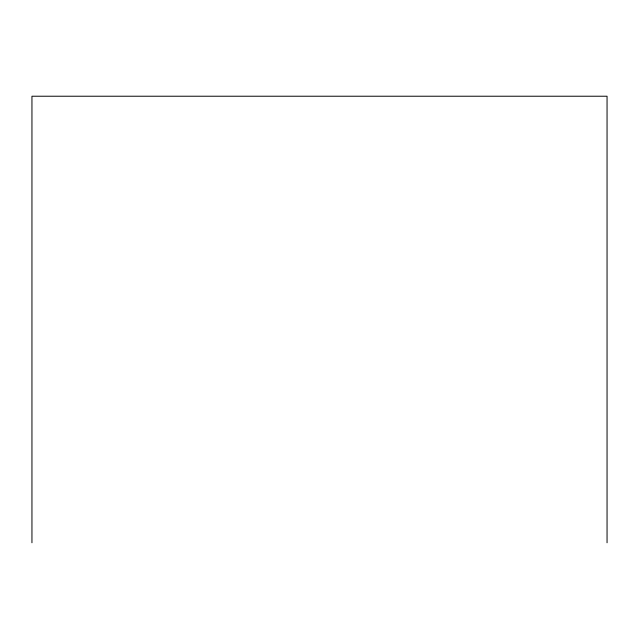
<?xml version="1.0" encoding="UTF-8"?>
<svg xmlns="http://www.w3.org/2000/svg" width="639" height="639" viewBox="0 0 639 639"><rect width="100%" height="100%" fill="white"/><g stroke="black" fill="none" stroke-linecap="round" stroke-linejoin="round"><path stroke-width="0.96" d="M607.05 542.775L607.05 96.225L31.95 96.225L31.95 542.775"/></g></svg>
